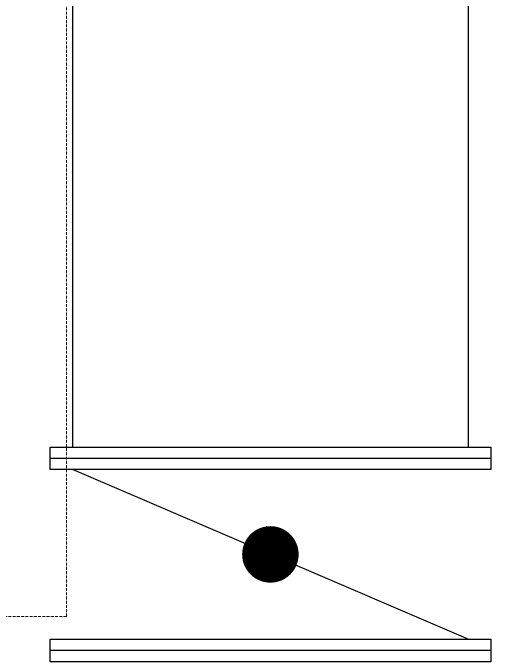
# Model space of a CAD drawing. Header units: inches. Extents: x 25480 to 951550, y -607927 to 1377809.
# Drawn here: x 500837 to 501693, y 352099 to 353238 of the extents above; entities that cross this region are included whole.
import ezdxf

# ---------------------------------------------------------------- set-up
doc = ezdxf.new("R2010")
doc.units = ezdxf.units.IN
doc.header["$MEASUREMENT"] = 0
doc.linetypes.add('CENTER', pattern=[2, 1.25, -0.25, 0.25, -0.25])
doc.linetypes.add('HIDDENX2', pattern=[0.75, 0.5, -0.25])
doc.layers.add('DIM', color=251, linetype='Continuous', lineweight=0)
doc.layers.add('M-X-BKGD', color=8, linetype='Continuous')

# ---------------------------------------------------------------- blocks, each defined once
blk = doc.blocks.new('123')
at = {"layer": 'DIM', "linetype": 'HIDDENX2', "lineweight": 0, "ltscale": 10}
blk.add_lwpolyline([(-775270.9, -1065742.7), (-776470.9, -1065742.7), (-776470.9, -1066692.7), (-775270.9, -1066692.7)], close=True, dxfattribs=at)
blk.add_lwpolyline([(-775270.9, -1065742.7), (-776470.9, -1065742.7), (-776470.9, -1066692.7), (-775270.9, -1066692.7)], close=True, dxfattribs=at)
blk = doc.blocks.new('PT-PA')
at = {"layer": 'DIM', "color": 8}
for p, q in [((175464.7, 21566.2), (175464.7, 20729.8)), ((175490.3, 21091.7), (175439.1, 21091.7)), ((175490.3, 21058.6), (175439.1, 21058.6)), ((175375.4, 21011.8), (175375.4, 20960.5)), ((175408.5, 21011.8), (175408.5, 20960.5)), ((175464.7, 20985.6), (175239.3, 20985.6)), ((175490.3, 20835.9), (175439.1, 20835.9)), ((175490.3, 20802.8), (175439.1, 20802.8)), ((175375.4, 20755.9), (175375.4, 20704.7)), ((175408.5, 20755.9), (175408.5, 20704.7)), ((175464.7, 20729.8), (175239.3, 20729.8))]:
    blk.add_line(p, q, dxfattribs=at)
for centre in [(175156.7, 20985.6), (175156.7, 20729.8)]:
    blk.add_circle(centre, 82.6, dxfattribs=at)

msp = doc.modelspace()

# ---------------------------------------------------------------- linework, layer by layer
at = {"layer": 'M-X-BKGD', "color": 8, "linetype": 'Continuous', "ltscale": 10}
for p, q in [((500943.2, 354929.8), (500943.2, 352469.5)), ((501643.2, 354929.8), (501643.2, 352469.5))]:
    msp.add_line(p, q, dxfattribs=at)
at = {"layer": 'M-X-BKGD', "color": 8, "linetype": 'Continuous', "ltscale": 3.5}
for p, q in [((500903.2, 352449.5), (501683.2, 352449.5)), ((501683.2, 352109.5), (500903.2, 352109.5))]:
    msp.add_line(p, q, dxfattribs=at)
at = {"layer": 'M-X-BKGD', "color": 8}
msp.add_line((501643.2, 352129.5), (500943.2, 352429.5), dxfattribs=at)
at = {"layer": 'M-X-BKGD', "color": 8, "linetype": 'Continuous', "ltscale": 3.5}
for points in [[(500903.2, 352429.5), (500903.2, 352469.5), (501683.2, 352469.5), (501683.2, 352429.5)], [(501683.2, 352129.5), (501683.2, 352089.5), (500903.2, 352089.5), (500903.2, 352129.5)]]:
    msp.add_lwpolyline(points, close=True, dxfattribs=at)
at = {"layer": 'M-X-BKGD', "color": 8, "linetype": 'CENTER', "const_width": 50}
msp.add_lwpolyline([(501293.2, 352254.5, 1), (501293.2, 352304.5, 1)], format="xyb", close=True, dxfattribs=at)

# ---------------------------------------------------------------- block references
at = {"layer": 'M-X-BKGD', "color": 8, "rotation": 90}
for name, p in [('123', (-565760.5, 1128640.7)), ('PT-PA', (523209.4, 177950.3))]:
    msp.add_blockref(name, p, dxfattribs=at)

doc.saveas('drawing.dxf')
